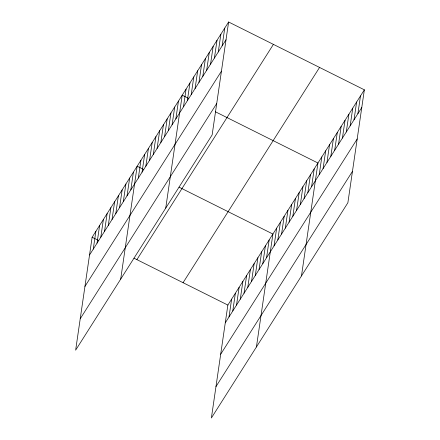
<?xml version="1.0" encoding="UTF-8"?>
<svg xmlns="http://www.w3.org/2000/svg" width="440" height="440" viewBox="0 0 440 440"><rect width="100%" height="100%" fill="white"/><g stroke="black" fill="none" stroke-linecap="round" stroke-linejoin="round"><path stroke-width="0.66" d="M228.613 22L92.12 237.254L75.642 350.174L212.141 134.926L228.613 22L364.359 89.826L347.881 202.747L211.387 418L227.86 305.074L364.359 89.826M93.28 249.084L95.871 231.33M97.037 243.166L99.622 225.412M100.788 237.248L103.378 219.494M104.544 231.325L107.129 213.576M108.295 225.407L110.886 207.653M112.046 219.489L114.637 201.735M115.803 213.571L118.393 195.816M119.554 207.647L122.144 189.899M123.31 201.729L125.901 183.975M127.061 195.811L129.651 178.057M130.817 189.893L133.408 172.139M120.687 279.142L137.159 166.221L143.561 169.416M138.325 178.052L140.916 160.298M142.076 172.134L144.666 154.38M145.833 166.215L148.423 148.462M149.584 160.292L152.174 142.538M153.34 154.374L155.93 136.62M157.091 148.456L159.681 130.702M160.847 142.538L163.438 124.784M164.599 136.614L167.189 118.861M168.355 130.697L170.94 112.943M172.106 124.779L174.697 107.025M175.863 118.861L178.448 101.107M165.732 208.109L182.204 95.183L188.601 98.384M183.48 106.838L186.071 89.089M187.347 100.743L189.937 82.989M191.213 94.644L193.804 76.89M195.085 88.545L197.676 70.791M198.952 82.445L201.542 64.691M202.818 76.346L205.409 58.592M206.685 70.246L209.275 52.492M210.551 64.147L213.142 46.392M214.418 58.047L217.008 40.299M218.29 51.953L220.875 34.199M222.156 45.854L224.747 28.1M229.026 316.91L231.616 299.156M232.782 310.992L235.367 293.238M236.533 305.069L239.124 287.315M240.284 299.151L242.875 281.397M244.041 293.233L246.631 275.478M247.792 287.309L250.382 269.561M251.548 281.391L254.139 263.637M255.299 275.473L257.889 257.719M259.055 269.555L261.646 251.801M262.807 263.632L265.397 245.883M266.563 257.714L269.154 239.96M256.432 346.968L272.905 234.042L179.047 187.149M274.071 245.878L276.661 228.124M277.822 239.954L280.412 222.206M281.578 234.036L284.168 216.282M285.329 228.118L287.92 210.364M289.086 222.2L291.676 204.446M292.837 216.277L295.427 198.528M296.593 210.359L299.184 192.605M300.344 204.441L302.935 186.687M304.101 198.523L306.686 180.769M307.852 192.599L310.442 174.851M311.608 186.681L314.193 168.927M301.477 275.935L317.95 163.009L215.364 111.755M319.226 174.663L321.816 156.91M323.092 168.564L325.683 150.81M326.959 162.465L329.549 144.711M330.831 156.365L333.421 138.617M334.697 150.271L337.288 132.517M338.564 144.172L341.154 126.418M342.43 138.072L345.02 120.318M346.297 131.972L348.887 114.219M350.163 125.873L352.754 108.119M354.035 119.774L356.62 102.02M357.902 113.674L360.492 95.925M89.529 255.002L226.023 39.754M84.948 286.413L221.441 71.159M80.223 318.769L216.722 103.516M136.912 259.633L273.405 44.38M183.068 282.695L319.561 67.441M225.275 322.828L361.768 107.575M220.693 354.233L357.187 138.985M215.969 386.595L352.468 171.341M92.12 237.254L98.516 240.449M134.002 258.181L227.86 305.074"/></g></svg>
